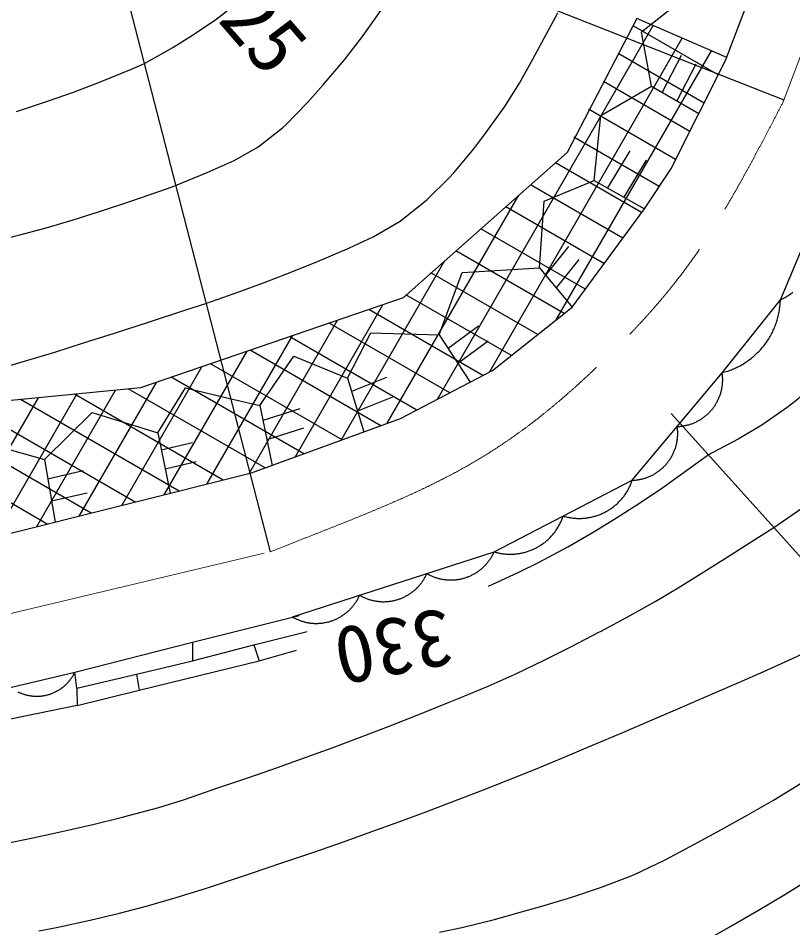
# Model space of a CAD drawing. Units: millimetres, scale not verified. Extents: x 40000 to 680000, y 20000 to 380000.
# Drawn here: x 489365 to 513964, y 267040 to 295922 of the extents above; entities that cross this region are included whole.
import ezdxf
from ezdxf.enums import TextEntityAlignment as Align

# ---------------------------------------------------------------- set-up
doc = ezdxf.new("R2010")
doc.units = ezdxf.units.MM
doc.header["$LTSCALE"] = 1000
doc.linetypes.add('CHAIN', pattern=[18.5, 12, -1.5, 3.5, -1.5])
for name, color, linetype, lineweight in [('M-BGD', 7, 'Continuous', 25), ('M-BMK', 2, 'CHAIN', 13), ('M-BMK-SRVR', 3, 'Continuous', 25), ('M-STR-STRC', 7, 'Continuous', 25)]:
    doc.layers.add(name, color=color, linetype=linetype, lineweight=lineweight)
doc.styles.add('ＭＳ ゴシック', font='')
doc.styles.get('ＭＳ ゴシック').set_extended_font_data('MS Gothic')

msp = doc.modelspace()

# ---------------------------------------------------------------- linework, layer by layer
at = {"layer": 'M-BGD'}
for p, q in [((511830, 294575), (513868, 299988)), ((510905, 296856), (509159, 295478)), ((509014, 295909), (506796, 291652)), ((511866, 294671), (509014, 295909)), ((502682, 283823), (509530, 295685)), ((511591, 294120), (508891, 295679)), ((509480, 293767), (509159, 295478)), ((504332, 284681), (510454, 295284)), ((506445, 286340), (511377, 294883)), ((511144, 293223), (508419, 294796)), ((510415, 294735), (509815, 293572)), ((510087, 291130), (511830, 294575)), ((510880, 294464), (510281, 293301)), ((513570, 286983), (516524, 294028)), ((507866, 292827), (509480, 293767)), ((510693, 292328), (507948, 293913)), ((509480, 293767), (510979, 292894)), ((510241, 291435), (507477, 293031)), ((507657, 290769), (507866, 292827)), ((509723, 290579), (507005, 292148)), ((508785, 291707), (508078, 290532)), ((506796, 291652), (501587, 287041)), ((509164, 289747), (506428, 291327)), ((509303, 291416), (508597, 290241)), ((509255, 289871), (510087, 291130)), ((508563, 288940), (505639, 290628)), ((506064, 290113), (507657, 290769)), ((507657, 290769), (509255, 289871)), ((501086, 283059), (505265, 290297)), ((505924, 287995), (506064, 290113)), ((507962, 288132), (504849, 289929)), ((506958, 286750), (509255, 289871)), ((507361, 287324), (504060, 289230)), ((506705, 286548), (503266, 288534)), ((506836, 288669), (506115, 287765)), ((507173, 288263), (506452, 287359)), ((499622, 282523), (502914, 288226)), ((503460, 287844), (505924, 287995)), ((505924, 287995), (506958, 286750)), ((505866, 285878), (502471, 287838)), ((502730, 285865), (503460, 287844)), ((505026, 285208), (501677, 287142)), ((501587, 287041), (493245, 284185)), ((498158, 281988), (500949, 286823)), ((511721, 284666), (513570, 286983)), ((504125, 284573), (500498, 286668)), ((504430, 284732), (506958, 286750)), ((496701, 281463), (499510, 286330)), ((503073, 284026), (499242, 286238)), ((499822, 284496), (500562, 285935)), ((500562, 285935), (502730, 285865)), ((503986, 286138), (503017, 285429)), ((495351, 281126), (498071, 285837)), ((502020, 283479), (497987, 285808)), ((502730, 285865), (503718, 284362)), ((504293, 285671), (503324, 284961)), ((500880, 282983), (496731, 285378)), ((494002, 280789), (496632, 285345)), ((497036, 283625), (498115, 285191)), ((498115, 285191), (499822, 284496)), ((492653, 280452), (495193, 284852)), ((499655, 282535), (495475, 284949)), ((498431, 282088), (494220, 284519)), ((499822, 284496), (500336, 282784)), ((501058, 284515), (499950, 284070)), ((501507, 283213), (504430, 284732)), ((508866, 281249), (511721, 284666)), ((491303, 280115), (493754, 284359)), ((493245, 284185), (481509, 283039)), ((488605, 279440), (491230, 283988)), ((489954, 279778), (492454, 284108)), ((495871, 281256), (491152, 283981)), ((497206, 281640), (492862, 284148)), ((493797, 282759), (494676, 284185)), ((494676, 284185), (496175, 283825)), ((487255, 279103), (490007, 283869)), ((493079, 280559), (487731, 283646)), ((494475, 280907), (489441, 283814)), ((496175, 283825), (497036, 283625)), ((497036, 283625), (497425, 281720)), ((501247, 283885), (500139, 283439)), ((491683, 280210), (486020, 283479)), ((490198, 281913), (491712, 283397)), ((491712, 283397), (493797, 282759)), ((498305, 283520), (497134, 283145)), ((490288, 279861), (484310, 283312)), ((496773, 281481), (501507, 283213)), ((493797, 282759), (494190, 280836)), ((498430, 282907), (497259, 282532)), ((488219, 282467), (490198, 281913)), ((494895, 282441), (493910, 282205)), ((490198, 281913), (490535, 279923)), ((495018, 281834), (494034, 281599)), ((472743, 275477), (496773, 281481)), ((491432, 281545), (490304, 281284)), ((504481, 278978), (508866, 281249)), ((491551, 280845), (490423, 280583)), ((498073, 276909), (504481, 278978)), ((494903, 276112), (498290, 276959)), ((496850, 276028), (498544, 276451)), ((491164, 275157), (494903, 276112)), ((494903, 276112), (494903, 275520)), ((494903, 275520), (496850, 276028)), ((496850, 276028), (497020, 275520)), ((497020, 275520), (498205, 275858)), ((493125, 275096), (494903, 275520)), ((493210, 274588), (497020, 275520)), ((474926, 271294), (491164, 275157)), ((491226, 274647), (491164, 275157)), ((491226, 274647), (493125, 275096)), ((493125, 275096), (493210, 274588)), ((491226, 274647), (491235, 274101)), ((491235, 274101), (493210, 274588)), ((491235, 274101), (475009, 270756))]:
    msp.add_line(p, q, dxfattribs=at)
for points in [[(493379, 294485), (494274, 294991), (494818, 295332), (495635, 295866), (495919, 296094), (496719, 296777), (497410, 297393), (498082, 298077), (498483, 298538), (498967, 299142)], [(494310, 290590), (495369, 291027), (496219, 291400), (496975, 291829), (497753, 292435), (497866, 292538), (498557, 293243), (499052, 293808), (499729, 294599), (500270, 295295), (500764, 295996), (501304, 296803), (501978, 297817), (502015, 297872)], [(495326, 286865), (496398, 287244), (497203, 287540), (497866, 287796), (498798, 288162), (499715, 288552), (499729, 288558), (500635, 288981), (501494, 289481), (501507, 289490), (502280, 290101), (502354, 290167), (503053, 290854), (503200, 291014), (503830, 291769), (504216, 292284), (504816, 293119), (505280, 293854), (505713, 294623), (506217, 295564), (506502, 296094)], [(522075, 296063), (521650, 295117), (521319, 294400), (520871, 293457), (520460, 292630), (519997, 291742), (519880, 291522), (519395, 290611), (518951, 289799), (518525, 289066), (518002, 288228), (517594, 287627), (517011, 286803), (516414, 286051), (516239, 285849), (515554, 285120), (514832, 284440), (514800, 284410), (514056, 283774), (513784, 283563), (512982, 282995), (512225, 282559), (511244, 282039)], [(513360, 279753), (514254, 280366), (514975, 280897), (515138, 281023), (515919, 281638), (516578, 282208), (517326, 282923), (517959, 283596), (518610, 284325), (519340, 285160), (519991, 285933), (520586, 286670), (521148, 287395), (521701, 288133), (522267, 288910), (522871, 289750), (523351, 290421), (523994, 291331), (524570, 292170), (525093, 292955), (525574, 293704), (526025, 294434), (526458, 295162)], [(489315, 292961), (490294, 293283), (491116, 293570), (491948, 293889), (492959, 294306), (493379, 294485)], [(488501, 288812), (489413, 289041), (490249, 289267), (491074, 289508), (491949, 289783), (492938, 290113), (494102, 290517), (494310, 290590)], [(513570, 286983), (513601, 286997), (513631, 287011), (513660, 287026), (513690, 287042), (513719, 287058), (513748, 287075), (513776, 287092), (513805, 287110), (513833, 287128), (513860, 287147), (513887, 287166), (513914, 287185), (513941, 287206), (513967, 287226)], [(488844, 284818), (489673, 285058), (490532, 285321), (491442, 285609), (492424, 285925), (493499, 286275), (494689, 286660), (495326, 286865)], [(511721, 284666), (511763, 284677), (511805, 284689), (511847, 284702), (511889, 284715), (511930, 284729), (511971, 284744), (512012, 284759), (512052, 284775), (512092, 284792), (512132, 284810), (512172, 284828), (512211, 284847), (512250, 284867), (512289, 284887), (512327, 284908), (512365, 284930), (512402, 284952), (512439, 284976), (512476, 284999), (512512, 285024), (512547, 285049), (512583, 285074), (512617, 285101), (512652, 285128), (512686, 285155), (512719, 285183), (512752, 285212), (512784, 285241), (512816, 285271), (512847, 285302), (512878, 285333), (512908, 285364), (512938, 285396), (512967, 285429), (512995, 285462), (513023, 285496), (513050, 285530), (513077, 285564), (513103, 285599), (513128, 285635), (513153, 285671), (513177, 285707), (513200, 285744), (513223, 285781), (513245, 285819), (513266, 285857), (513287, 285895), (513307, 285934), (513327, 285973), (513345, 286012), (513363, 286052), (513380, 286092), (513397, 286132), (513413, 286173), (513428, 286214), (513442, 286255), (513456, 286297), (513469, 286338), (513481, 286380), (513492, 286422), (513503, 286465), (513513, 286507), (513522, 286550), (513530, 286593), (513538, 286636), (513544, 286679), (513550, 286722), (513556, 286765), (513560, 286809), (513564, 286852), (513567, 286896), (513569, 286939), (513570, 286983)], [(510293, 282957), (510320, 282959), (510346, 282960), (510373, 282962), (510399, 282964), (510425, 282967), (510452, 282971), (510478, 282975), (510504, 282979), (510530, 282984), (510556, 282989), (510582, 282995), (510607, 283001), (510633, 283007), (510659, 283015), (510684, 283022), (510709, 283030), (510734, 283038), (510759, 283047), (510784, 283057), (510809, 283066), (510833, 283077), (510857, 283087), (510881, 283098), (510905, 283110), (510929, 283122), (510952, 283134), (510976, 283147), (510998, 283160), (511021, 283173), (511044, 283187), (511066, 283202), (511088, 283216), (511110, 283231), (511131, 283247), (511152, 283263), (511173, 283279), (511194, 283296), (511214, 283313), (511234, 283330), (511254, 283348), (511273, 283366), (511292, 283384), (511311, 283403), (511329, 283422), (511347, 283441), (511365, 283461), (511382, 283481), (511399, 283501), (511416, 283522), (511432, 283543), (511448, 283564), (511464, 283586), (511479, 283607), (511493, 283629), (511508, 283652), (511522, 283674), (511535, 283697), (511548, 283720), (511561, 283743), (511573, 283767), (511585, 283790), (511597, 283814), (511608, 283838), (511618, 283862), (511628, 283887), (511638, 283912), (511647, 283936), (511656, 283961), (511665, 283986), (511673, 284012), (511680, 284037), (511687, 284063), (511694, 284088), (511700, 284114), (511705, 284140), (511711, 284166), (511715, 284192), (511720, 284218), (511724, 284244), (511727, 284270), (511730, 284297), (511732, 284323), (511734, 284349), (511736, 284376), (511737, 284402), (511737, 284429), (511737, 284455), (511737, 284482), (511736, 284508), (511735, 284535), (511733, 284561), (511731, 284587), (511728, 284614), (511725, 284640), (511721, 284666)], [(508866, 281249), (508892, 281250), (508918, 281251), (508945, 281253), (508971, 281256), (508998, 281259), (509024, 281262), (509050, 281266), (509076, 281270), (509102, 281275), (509128, 281280), (509154, 281286), (509180, 281292), (509205, 281299), (509231, 281306), (509256, 281313), (509281, 281321), (509307, 281330), (509331, 281339), (509356, 281348), (509381, 281358), (509405, 281368), (509430, 281378), (509454, 281389), (509477, 281401), (509501, 281413), (509525, 281425), (509548, 281438), (509571, 281451), (509594, 281465), (509616, 281478), (509638, 281493), (509660, 281508), (509682, 281523), (509703, 281538), (509725, 281554), (509745, 281570), (509766, 281587), (509786, 281604), (509806, 281621), (509826, 281639), (509845, 281657), (509864, 281675), (509883, 281694), (509902, 281713), (509920, 281733), (509937, 281752), (509955, 281772), (509972, 281793), (509988, 281813), (510004, 281834), (510020, 281855), (510036, 281877), (510051, 281899), (510066, 281921), (510080, 281943), (510094, 281965), (510107, 281988), (510120, 282011), (510133, 282034), (510145, 282058), (510157, 282081), (510169, 282105), (510180, 282129), (510190, 282154), (510201, 282178), (510210, 282203), (510220, 282228), (510228, 282252), (510237, 282278), (510245, 282303), (510252, 282328), (510259, 282354), (510266, 282379), (510272, 282405), (510278, 282431), (510283, 282457), (510288, 282483), (510292, 282509), (510296, 282535), (510299, 282562), (510302, 282588), (510305, 282614), (510306, 282641), (510308, 282667), (510309, 282694), (510310, 282720), (510310, 282746), (510309, 282773), (510308, 282799), (510307, 282826), (510305, 282852), (510303, 282879), (510300, 282905), (510297, 282931), (510293, 282957)], [(504301, 277890), (505247, 278322), (505910, 278652), (506818, 279134), (507619, 279602), (508280, 280007), (509129, 280543), (509834, 281022), (510630, 281594), (511244, 282039)], [(506673, 280113), (506704, 280104), (506734, 280096), (506764, 280089), (506795, 280081), (506825, 280075), (506856, 280069), (506887, 280063), (506918, 280058), (506949, 280054), (506980, 280050), (507012, 280047), (507043, 280044), (507074, 280042), (507105, 280040), (507137, 280039), (507168, 280038), (507200, 280038), (507231, 280039), (507262, 280040), (507294, 280042), (507325, 280044), (507356, 280047), (507387, 280050), (507419, 280054), (507450, 280058), (507481, 280063), (507512, 280069), (507542, 280075), (507573, 280082), (507604, 280089), (507634, 280096), (507664, 280105), (507694, 280113), (507724, 280123), (507754, 280133), (507784, 280143), (507813, 280154), (507843, 280165), (507872, 280177), (507900, 280190), (507929, 280202), (507957, 280216), (507985, 280230), (508013, 280244), (508041, 280259), (508068, 280275), (508095, 280290), (508122, 280307), (508149, 280324), (508175, 280341), (508201, 280359), (508226, 280377), (508251, 280396), (508276, 280415), (508301, 280434), (508325, 280454), (508349, 280475), (508372, 280496), (508396, 280517), (508418, 280538), (508441, 280560), (508463, 280583), (508484, 280606), (508505, 280629), (508526, 280653), (508546, 280676), (508566, 280701), (508586, 280725), (508605, 280750), (508623, 280776), (508641, 280801), (508659, 280827), (508676, 280853), (508693, 280880), (508709, 280907), (508725, 280934), (508740, 280961), (508755, 280989), (508769, 281017), (508783, 281045), (508796, 281074), (508809, 281102), (508822, 281131), (508833, 281160), (508845, 281190), (508855, 281219), (508866, 281249)], [(504481, 278978), (504511, 278969), (504542, 278961), (504572, 278953), (504603, 278946), (504633, 278939), (504664, 278933), (504695, 278928), (504726, 278923), (504757, 278918), (504788, 278914), (504819, 278911), (504851, 278908), (504882, 278906), (504913, 278905), (504945, 278903), (504976, 278903), (505007, 278903), (505039, 278903), (505070, 278905), (505102, 278906), (505133, 278908), (505164, 278911), (505195, 278915), (505226, 278918), (505258, 278923), (505288, 278928), (505319, 278933), (505350, 278939), (505381, 278946), (505411, 278953), (505442, 278961), (505472, 278969), (505502, 278978), (505532, 278987), (505562, 278997), (505592, 279007), (505621, 279018), (505650, 279030), (505679, 279042), (505708, 279054), (505737, 279067), (505765, 279080), (505793, 279094), (505821, 279109), (505849, 279124), (505876, 279139), (505903, 279155), (505930, 279171), (505956, 279188), (505983, 279206), (506008, 279223), (506034, 279242), (506059, 279260), (506084, 279279), (506109, 279299), (506133, 279319), (506157, 279339), (506180, 279360), (506203, 279381), (506226, 279403), (506248, 279425), (506270, 279447), (506292, 279470), (506313, 279493), (506334, 279517), (506354, 279541), (506374, 279565), (506393, 279590), (506412, 279615), (506431, 279640), (506449, 279666), (506467, 279692), (506484, 279718), (506501, 279745), (506517, 279771), (506533, 279799), (506548, 279826), (506563, 279854), (506577, 279882), (506591, 279910), (506604, 279938), (506617, 279967), (506629, 279996), (506641, 280025), (506652, 280054), (506663, 280084), (506673, 280113)], [(488905, 269707), (489826, 269899), (490754, 270101), (491737, 270324), (492677, 270558), (492871, 270609), (493831, 270863), (494649, 271117), (495709, 271479), (496686, 271815), (497602, 272134), (498479, 272445), (499340, 272758), (500205, 273081), (501097, 273424), (502038, 273795), (503050, 274203), (503370, 274334), (504291, 274715), (505148, 275096), (506085, 275544), (506911, 275958), (507826, 276435), (507857, 276451), (508796, 276954), (509591, 277401), (510320, 277832), (511058, 278289), (511883, 278812), (512872, 279443), (513360, 279753)], [(502345, 278288), (502368, 278275), (502392, 278262), (502415, 278250), (502439, 278238), (502463, 278227), (502487, 278215), (502512, 278205), (502536, 278195), (502561, 278185), (502586, 278176), (502611, 278167), (502637, 278158), (502662, 278150), (502687, 278143), (502713, 278135), (502739, 278129), (502765, 278123), (502791, 278117), (502817, 278112), (502843, 278107), (502869, 278102), (502896, 278099), (502922, 278095), (502949, 278092), (502975, 278090), (503002, 278088), (503028, 278086), (503055, 278085), (503082, 278084), (503108, 278084), (503135, 278085), (503162, 278085), (503188, 278087), (503215, 278088), (503241, 278091), (503268, 278093), (503294, 278096), (503321, 278100), (503347, 278104), (503373, 278109), (503399, 278114), (503425, 278119), (503451, 278125), (503477, 278131), (503503, 278138), (503529, 278145), (503554, 278153), (503579, 278161), (503605, 278170), (503630, 278179), (503655, 278189), (503679, 278199), (503704, 278209), (503728, 278220), (503752, 278231), (503776, 278243), (503800, 278255), (503824, 278267), (503847, 278280), (503870, 278293), (503893, 278307), (503915, 278321), (503938, 278336), (503960, 278351), (503981, 278366), (504003, 278382), (504024, 278398), (504045, 278414), (504066, 278431), (504086, 278448), (504106, 278466), (504126, 278484), (504145, 278502), (504165, 278520), (504183, 278539), (504202, 278559), (504220, 278578), (504238, 278598), (504255, 278618), (504272, 278639), (504289, 278659), (504305, 278681), (504321, 278702), (504336, 278724), (504352, 278745), (504366, 278768), (504381, 278790), (504395, 278813), (504408, 278836), (504422, 278859), (504434, 278882), (504447, 278906), (504459, 278930), (504470, 278954), (504481, 278978)], [(500209, 277599), (500232, 277586), (500256, 277573), (500279, 277560), (500303, 277549), (500327, 277537), (500351, 277526), (500376, 277515), (500400, 277505), (500425, 277495), (500450, 277486), (500475, 277477), (500501, 277469), (500526, 277461), (500551, 277453), (500577, 277446), (500603, 277439), (500629, 277433), (500655, 277427), (500681, 277422), (500707, 277417), (500733, 277413), (500760, 277409), (500786, 277406), (500813, 277403), (500839, 277400), (500866, 277398), (500892, 277397), (500919, 277395), (500946, 277395), (500972, 277395), (500999, 277395), (501026, 277396), (501052, 277397), (501079, 277399), (501105, 277401), (501132, 277404), (501158, 277407), (501185, 277410), (501211, 277415), (501237, 277419), (501263, 277424), (501289, 277430), (501315, 277435), (501341, 277442), (501367, 277449), (501393, 277456), (501418, 277464), (501443, 277472), (501469, 277480), (501494, 277490), (501519, 277499), (501543, 277509), (501568, 277519), (501592, 277530), (501616, 277541), (501640, 277553), (501664, 277565), (501688, 277578), (501711, 277591), (501734, 277604), (501757, 277618), (501779, 277632), (501802, 277646), (501824, 277661), (501845, 277677), (501867, 277692), (501888, 277708), (501909, 277725), (501930, 277742), (501950, 277759), (501970, 277776), (501990, 277794), (502009, 277812), (502029, 277831), (502047, 277850), (502066, 277869), (502084, 277889), (502102, 277909), (502119, 277929), (502136, 277949), (502153, 277970), (502169, 277991), (502185, 278012), (502201, 278034), (502216, 278056), (502230, 278078), (502245, 278100), (502259, 278123), (502272, 278146), (502286, 278169), (502298, 278193), (502311, 278216), (502323, 278240), (502334, 278264), (502345, 278288)], [(498073, 276909), (498096, 276896), (498120, 276883), (498143, 276871), (498167, 276859), (498191, 276848), (498215, 276836), (498240, 276826), (498264, 276816), (498289, 276806), (498314, 276796), (498339, 276788), (498365, 276779), (498390, 276771), (498416, 276764), (498441, 276756), (498467, 276750), (498493, 276744), (498519, 276738), (498545, 276733), (498571, 276728), (498597, 276723), (498624, 276720), (498650, 276716), (498677, 276713), (498703, 276711), (498730, 276709), (498756, 276707), (498783, 276706), (498810, 276705), (498836, 276705), (498863, 276706), (498890, 276706), (498916, 276708), (498943, 276709), (498969, 276712), (498996, 276714), (499022, 276717), (499049, 276721), (499075, 276725), (499101, 276730), (499127, 276735), (499153, 276740), (499179, 276746), (499205, 276752), (499231, 276759), (499257, 276766), (499282, 276774), (499307, 276782), (499333, 276791), (499358, 276800), (499383, 276810), (499407, 276820), (499432, 276830), (499456, 276841), (499480, 276852), (499504, 276864), (499528, 276876), (499552, 276888), (499575, 276901), (499598, 276914), (499621, 276928), (499643, 276942), (499666, 276957), (499688, 276972), (499710, 276987), (499731, 277003), (499752, 277019), (499773, 277035), (499794, 277052), (499814, 277069), (499834, 277087), (499854, 277105), (499873, 277123), (499893, 277141), (499911, 277160), (499930, 277180), (499948, 277199), (499966, 277219), (499983, 277239), (500000, 277260), (500017, 277280), (500033, 277302), (500049, 277323), (500065, 277344), (500080, 277366), (500094, 277389), (500109, 277411), (500123, 277434), (500136, 277457), (500150, 277480), (500162, 277503), (500175, 277527), (500187, 277551), (500198, 277575), (500209, 277599)], [(490020, 266939), (490585, 267053), (491646, 267281), (492585, 267502), (493473, 267735), (494380, 267999), (495377, 268314), (495665, 268408), (496747, 268766), (497774, 269111), (498753, 269445), (499693, 269771), (500600, 270093), (501482, 270413), (502347, 270733), (503203, 271057), (504056, 271388), (504916, 271728), (505789, 272081), (506683, 272449), (507605, 272834), (508564, 273240), (509567, 273670), (510462, 274058), (511437, 274481), (512268, 274842), (513040, 275183), (513837, 275541), (514745, 275959)], [(489354, 274535), (489376, 274525), (489397, 274515), (489419, 274505), (489440, 274496), (489462, 274487), (489485, 274478), (489507, 274470), (489529, 274462), (489552, 274455), (489574, 274448), (489597, 274441), (489620, 274435), (489643, 274430), (489666, 274424), (489689, 274419), (489712, 274415), (489736, 274411), (489759, 274407), (489783, 274404), (489806, 274401), (489830, 274398), (489853, 274396), (489877, 274395), (489901, 274394), (489924, 274393), (489948, 274393), (489972, 274393), (489995, 274393), (490019, 274394), (490043, 274395), (490066, 274397), (490090, 274399), (490113, 274402), (490137, 274405), (490160, 274408), (490184, 274412), (490207, 274416), (490230, 274421), (490253, 274426), (490276, 274432), (490299, 274438), (490322, 274444), (490345, 274451), (490368, 274458), (490390, 274465), (490412, 274473), (490435, 274481), (490457, 274490), (490478, 274499), (490500, 274509), (490522, 274518), (490543, 274529), (490564, 274539), (490585, 274550), (490606, 274562), (490627, 274573), (490647, 274585), (490667, 274598), (490687, 274610), (490707, 274624), (490726, 274637), (490746, 274651), (490765, 274665), (490783, 274680), (490802, 274694), (490820, 274710), (490838, 274725), (490856, 274741), (490873, 274757), (490890, 274773), (490907, 274790), (490923, 274807), (490940, 274824), (490956, 274842), (490971, 274860), (490986, 274878), (491001, 274896), (491016, 274915), (491030, 274934), (491044, 274953), (491058, 274972), (491071, 274992), (491084, 275012), (491096, 275032), (491109, 275052), (491121, 275073), (491132, 275093), (491143, 275114), (491154, 275135), (491164, 275157)], [(502746, 266906), (503454, 267053), (504451, 267292), (505347, 267544), (505994, 267730), (506951, 268015), (507857, 268323), (508776, 268667), (508958, 268746), (509893, 269190), (510709, 269623), (511582, 270101), (512531, 270623), (513350, 271096), (514091, 271546), (514803, 271999), (515536, 272484), (516339, 273026), (517262, 273652), (518271, 274334)], [(511420, 266767), (511921, 267053), (512873, 267599), (513713, 268098), (514475, 268570), (515191, 269032), (515893, 269505), (516616, 270005), (517390, 270553), (518250, 271166), (519228, 271864), (519964, 272387)]]:
    msp.add_lwpolyline(points, dxfattribs=at)
at = {"layer": 'M-BMK'}
for p, q in [((513633, 293218), (519806, 309471)), ((467500, 271895), (497368, 278980))]:
    msp.add_line(p, q, dxfattribs=at)
msp.add_open_spline([(497368, 278980), (502092, 280839), (504320, 281601), (507669, 284779), (510597, 287558), (511594, 289277), (513633, 293218)], degree=3, knots=[0, 0, 0, 0, 1, 1, 1, 2, 2, 2, 2], dxfattribs=at)
at = {"layer": 'M-BMK-SRVR'}
for p, q in [((491263, 302630), (497368, 278980)), ((492046, 301855), (513676, 293331))]:
    msp.add_line(p, q, dxfattribs=at)
at = {"layer": 'M-STR-STRC'}
msp.add_line((522401, 269708), (510102, 283369), dxfattribs=at)

# ---------------------------------------------------------------- texts
at = {"layer": 'M-BGD', "style": 'ＭＳ ゴシック'}
msp.add_text('330', height=1833, rotation=190.896, dxfattribs=at).set_placement((501008, 277390), align=Align.BOTTOM_CENTER)
at = {"layer": 'M-BMK-SRVR', "style": 'ＭＳ ゴシック'}
msp.add_text('R=25', height=1833, rotation=310.853, dxfattribs=at).set_placement((495255, 295496), align=Align.BOTTOM_CENTER)

doc.saveas('drawing.dxf')
